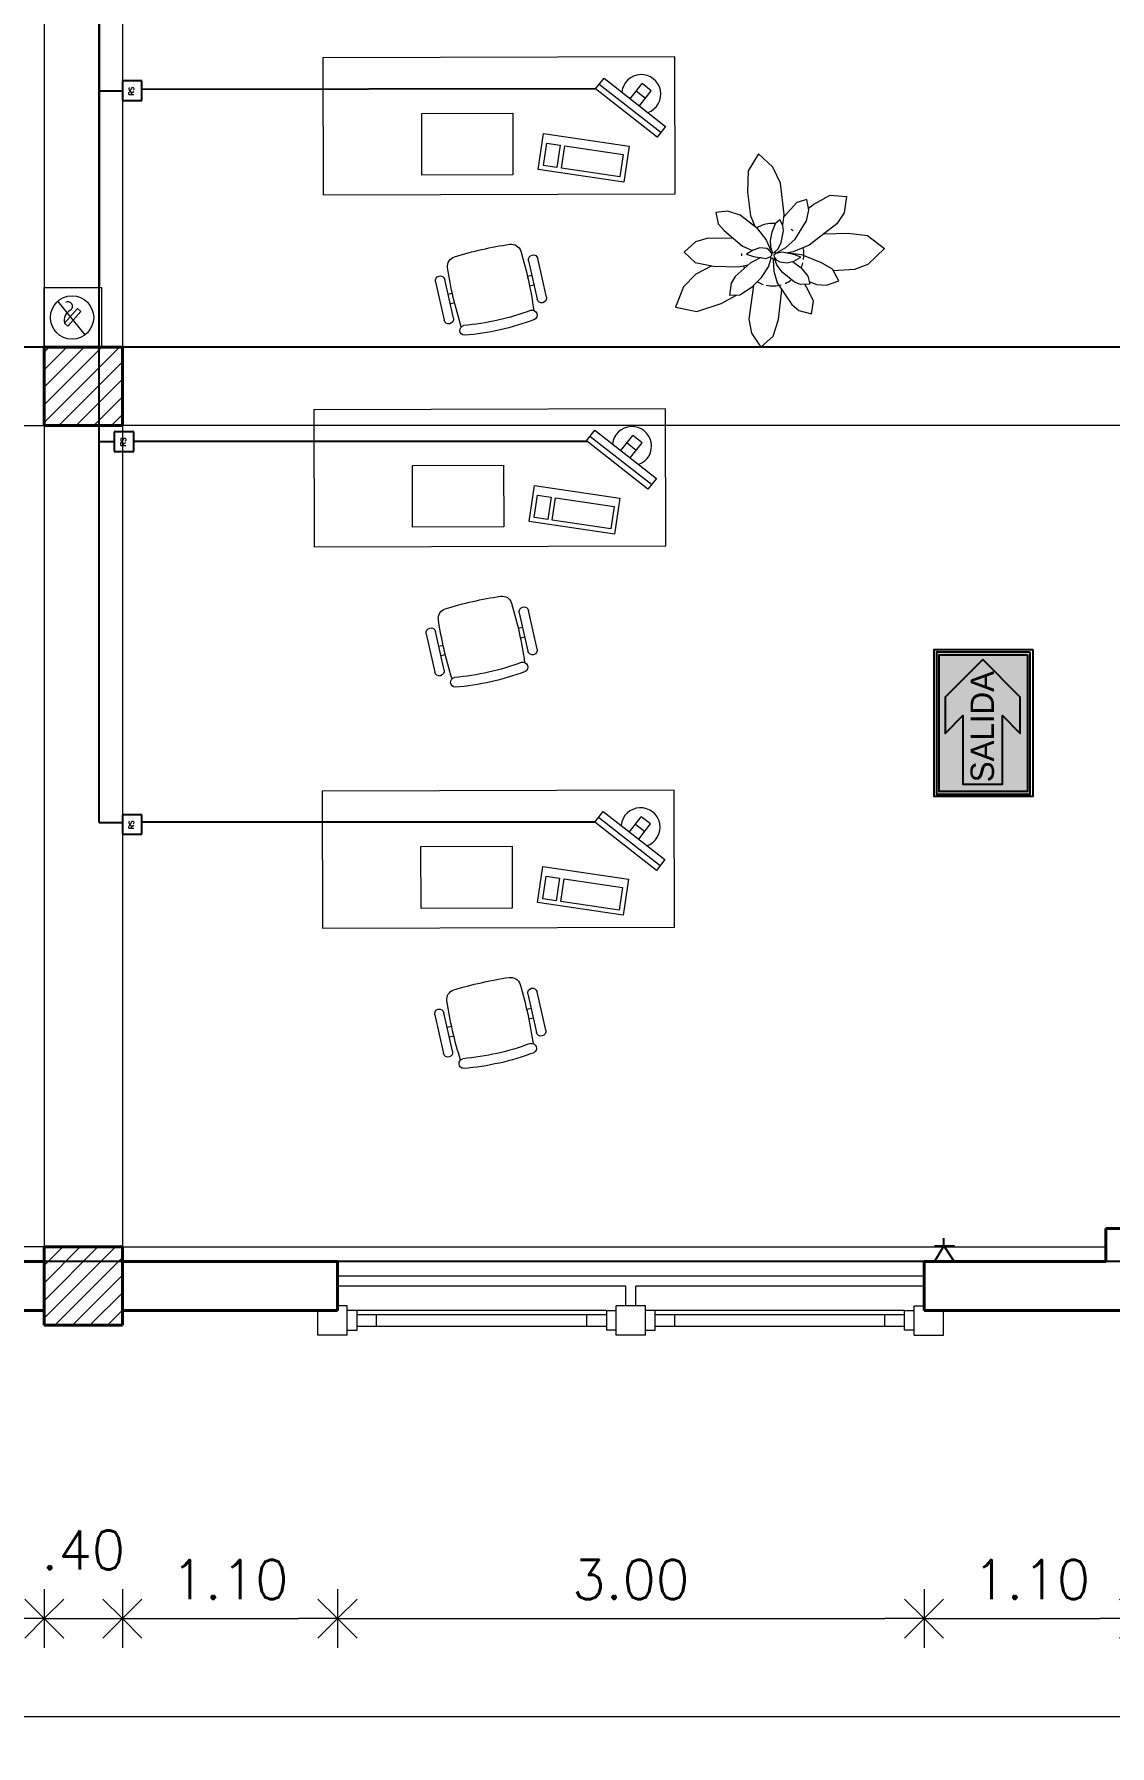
# Model space of a CAD drawing. Extents: x 1009 to 1343, y -172900 to 201.
# Drawn here: x 1122.56 to 1128.06, y 123.59 to 132.34 of the extents above; entities that cross this region are included whole.
import ezdxf

# ---------------------------------------------------------------- set-up
doc = ezdxf.new("R2010")
doc.units = 0
doc.header["$LTSCALE"] = 0.5
doc.linetypes.add('TRAZOS2', pattern=[0.375, 0.25, -0.125])
doc.layers.get('0').update_dxf_attribs({"linetype": 'CONTINUOUS'})
doc.layers.get('Defpoints').update_dxf_attribs({"linetype": 'CONTINUOUS'})
for name, color, linetype, lineweight in [('Acotaciones', 9, 'CONTINUOUS', 9), ('Carpintería', 55, 'CONTINUOUS', 20), ('Detalles .05', 243, 'CONTINUOUS', 5), ('Detalles 01', 8, 'CONTINUOUS', 9), ('Equipamiento movil', 33, 'CONTINUOUS', 9), ('Muros corte', 7, 'CONTINUOUS', 40), ('Sist. contra incendio', 1, 'CONTINUOUS', 18), ('Tratamiento pisos', 251, 'CONTINUOUS', 9)]:
    doc.layers.add(name, color=color, linetype=linetype, lineweight=lineweight)
for name, color, linetype in [('BRIGADAS', 8, 'TRAZOS2'), ('Cableado', 100, 'CONTINUOUS'), ('Electricidad', 50, 'CONTINUOUS'), ('MARCO_FONDO_NEGRO', 7, 'CONTINUOUS'), ('SEÑAL_FONDO_FIGURAS', 254, 'CONTINUOUS'), ('SEÑAL_FONDO_NEGRO', 7, 'CONTINUOUS'), ('SEÑAL_FONDO_VERDE', 86, 'CONTINUOUS')]:
    doc.layers.add(name, color=color, linetype=linetype)
doc.styles.add('franklin gothic medium', font='framd.ttf')
doc.styles.add('Texto 2 mm', font='simplex.shx', dxfattribs={"height": 0.2})
doc.styles.add('Texto 5 mm', font='simplex.shx', dxfattribs={"height": 0.5})
doc.dimstyles.new('Primera línea', dxfattribs={"dimscale": 0, "dimtxt": 0.2, "dimasz": 0.2, "dimexe": 0.15, "dimexo": 0, "dimgap": 0.1, "dimtad": 1, "dimzin": 4, "dimdsep": 46, "dimtxsty": 'Texto 2 mm', "dimblk": 'OPEN90', "dimcen": 2.5, "dimclrd": 256, "dimclre": 256, "dimclrt": 256, "dimadec": 0, "dimazin": 0, "dimtfac": 1, "dimtmove": 2, "dimatfit": 3, "dimldrblk": 'OPEN90', "dimfxl": 1, "dimtolj": 1, "dimtzin": 0, "dimlwd": -1, "dimlwe": -1, "dimarcsym": 0})
doc.dimstyles.new('Segunda línea', dxfattribs={"dimscale": 0, "dimtxt": 0.2, "dimasz": 0.2, "dimexe": 0.15, "dimexo": 0.5, "dimgap": 0.1, "dimtad": 1, "dimzin": 4, "dimdsep": 46, "dimtxsty": 'Texto 2 mm', "dimblk": 'OPEN90', "dimcen": 2.5, "dimclrd": 256, "dimclre": 256, "dimclrt": 256, "dimadec": 0, "dimazin": 0, "dimtfac": 1, "dimtmove": 2, "dimatfit": 3, "dimldrblk": 'OPEN90', "dimfxl": 1, "dimtolj": 1, "dimtzin": 0, "dimlwd": -1, "dimlwe": -1, "dimarcsym": 0})
pattern_1 = [(45, (7.367904, 13.52993), (-0.0449012806, 0.0449012806), [])]

# ---------------------------------------------------------------- blocks, each defined once
blk = doc.blocks.new('_Open90')
at = {"color": 0, "linetype": 'ByBlock', "lineweight": -2}
for p, q in [((-0.5, 0.5), (0, 0)), ((0, 0), (-1, 0)), ((0, 0), (-0.5, -0.5))]:
    blk.add_line(p, q, dxfattribs=at)
blk = doc.blocks.new('*D192')
at = {"layer": 'Acotaciones', "transparency": 16777216}
for p, q in [((1121.5635, 124.385), (1121.5635, 124.085)), ((1122.6135, 124.385), (1122.6135, 124.085)), ((1121.7635, 124.235), (1122.4135, 124.235))]:
    blk.add_line(p, q, dxfattribs=at)
at = {"layer": 'Defpoints', "color": 0, "transparency": 16777216}
for p in [(1121.5635, 124.385), (1122.6135, 124.385), (1122.6135, 124.235)]:
    blk.add_point(p, dxfattribs=at)
at = {"layer": 'Acotaciones', "transparency": 16777216, "xscale": 0.2, "yscale": 0.2, "zscale": 0.2, "rotation": 180}
blk.add_blockref('_Open90', (1121.5635, 124.235), dxfattribs=at)
at = {"layer": 'Acotaciones', "transparency": 16777216, "xscale": 0.2, "yscale": 0.2, "zscale": 0.2}
blk.add_blockref('_Open90', (1122.6135, 124.235), dxfattribs=at)
at = {"layer": 'Acotaciones', "transparency": 16777216, "insert": (1122.0885, 124.435), "char_height": 0.2, "attachment_point": 5, "style": 'Texto 2 mm'}
blk.add_mtext('\\A1;1.05', dxfattribs=at)
blk = doc.blocks.new('*D193')
at = {"layer": 'Acotaciones', "transparency": 16777216}
for p, q in [((1123.0135, 124.385), (1123.0135, 124.085)), ((1124.1135, 124.385), (1124.1135, 124.085)), ((1123.2135, 124.235), (1123.9135, 124.235))]:
    blk.add_line(p, q, dxfattribs=at)
at = {"layer": 'Defpoints', "color": 0, "transparency": 16777216}
for p in [(1123.0135, 124.385), (1124.1135, 124.385), (1124.1135, 124.235)]:
    blk.add_point(p, dxfattribs=at)
at = {"layer": 'Acotaciones', "transparency": 16777216, "xscale": 0.2, "yscale": 0.2, "zscale": 0.2, "rotation": 180}
blk.add_blockref('_Open90', (1123.0135, 124.235), dxfattribs=at)
at = {"layer": 'Acotaciones', "transparency": 16777216, "xscale": 0.2, "yscale": 0.2, "zscale": 0.2}
blk.add_blockref('_Open90', (1124.1135, 124.235), dxfattribs=at)
at = {"layer": 'Acotaciones', "transparency": 16777216, "insert": (1123.5635, 124.435), "char_height": 0.2, "attachment_point": 5, "style": 'Texto 2 mm'}
blk.add_mtext('\\A1;1.10', dxfattribs=at)
blk = doc.blocks.new('*D194')
at = {"layer": 'Acotaciones', "transparency": 16777216}
for p, q in [((1124.1135, 124.385), (1124.1135, 124.085)), ((1127.1135, 124.385), (1127.1135, 124.085)), ((1124.3135, 124.235), (1126.9135, 124.235))]:
    blk.add_line(p, q, dxfattribs=at)
at = {"layer": 'Defpoints', "color": 0, "transparency": 16777216}
for p in [(1124.1135, 124.385), (1127.1135, 124.385), (1127.1135, 124.235)]:
    blk.add_point(p, dxfattribs=at)
at = {"layer": 'Acotaciones', "transparency": 16777216, "xscale": 0.2, "yscale": 0.2, "zscale": 0.2, "rotation": 180}
blk.add_blockref('_Open90', (1124.1135, 124.235), dxfattribs=at)
at = {"layer": 'Acotaciones', "transparency": 16777216, "xscale": 0.2, "yscale": 0.2, "zscale": 0.2}
blk.add_blockref('_Open90', (1127.1135, 124.235), dxfattribs=at)
at = {"layer": 'Acotaciones', "transparency": 16777216, "insert": (1125.6135, 124.435), "char_height": 0.2, "attachment_point": 5, "style": 'Texto 2 mm'}
blk.add_mtext('\\A1;3.00', dxfattribs=at)
blk = doc.blocks.new('*D195')
at = {"layer": 'Acotaciones', "transparency": 16777216}
for p, q in [((1127.1135, 124.385), (1127.1135, 124.085)), ((1128.2135, 124.385), (1128.2135, 124.085)), ((1127.3135, 124.235), (1128.0135, 124.235))]:
    blk.add_line(p, q, dxfattribs=at)
at = {"layer": 'Defpoints', "color": 0, "transparency": 16777216}
for p in [(1127.1135, 124.385), (1128.2135, 124.385), (1128.2135, 124.235)]:
    blk.add_point(p, dxfattribs=at)
at = {"layer": 'Acotaciones', "transparency": 16777216, "xscale": 0.2, "yscale": 0.2, "zscale": 0.2, "rotation": 180}
blk.add_blockref('_Open90', (1127.1135, 124.235), dxfattribs=at)
at = {"layer": 'Acotaciones', "transparency": 16777216, "xscale": 0.2, "yscale": 0.2, "zscale": 0.2}
blk.add_blockref('_Open90', (1128.2135, 124.235), dxfattribs=at)
at = {"layer": 'Acotaciones', "transparency": 16777216, "insert": (1127.6635, 124.435), "char_height": 0.2, "attachment_point": 5, "style": 'Texto 2 mm'}
blk.add_mtext('\\A1;1.10', dxfattribs=at)
blk = doc.blocks.new('*D199')
at = {"layer": 'Acotaciones', "transparency": 16777216}
for p, q in [((1098.2135, 123.885), (1098.2135, 123.585)), ((1134.2135, 123.885), (1134.2135, 123.585)), ((1098.4135, 123.735), (1134.0135, 123.735))]:
    blk.add_line(p, q, dxfattribs=at)
at = {"layer": 'Defpoints', "color": 0, "transparency": 16777216}
for p in [(1098.2135, 124.385), (1134.2135, 124.385), (1134.2135, 123.735)]:
    blk.add_point(p, dxfattribs=at)
at = {"layer": 'Acotaciones', "transparency": 16777216, "xscale": 0.2, "yscale": 0.2, "zscale": 0.2, "rotation": 180}
blk.add_blockref('_Open90', (1098.2135, 123.735), dxfattribs=at)
at = {"layer": 'Acotaciones', "transparency": 16777216, "xscale": 0.2, "yscale": 0.2, "zscale": 0.2}
blk.add_blockref('_Open90', (1134.2135, 123.735), dxfattribs=at)
at = {"layer": 'Acotaciones', "transparency": 16777216, "insert": (1116.2135, 123.935), "char_height": 0.2, "attachment_point": 5, "style": 'Texto 2 mm'}
blk.add_mtext('\\A1;36.00', dxfattribs=at)
blk = doc.blocks.new('RECTANG')
for p, q in [((1, 1), (0, 1)), ((0, 1), (0, 0)), ((1, 0), (1, 1)), ((0, 0), (1, 0))]:
    blk.add_line(p, q)
blk = doc.blocks.new('KEYBOARD', base_point=(60, 294))
for p, xscale, yscale, zscale in [((60, 294), 19, 8, 19), ((61, 295), 13, 5, 13), ((75, 295), 3, 5, 3)]:
    blk.add_blockref('RECTANG', p, dxfattribs=dict(xscale=xscale, yscale=yscale, zscale=zscale))
blk = doc.blocks.new('Silla 1')
at = {"layer": 'Equipamiento movil'}
for p, q in [((-0.1131, 0.2664), (0.0295, 0.409)), ((0.0638, 0.3747), (-0.0788, 0.2321)), ((-0.0254, 0.2855), (-0.0091, 0.2693)), ((0.0104, 0.3213), (0.0268, 0.3048)), ((0.2321, -0.0788), (0.3747, 0.0638)), ((0.409, 0.0295), (0.2664, -0.1131)), ((0.3048, 0.0268), (0.3213, 0.0104)), ((0.2693, -0.0091), (0.2855, -0.0254))]:
    blk.add_line(p, q, dxfattribs=at)
for centre, radius, start, end in [((1.4058, -1.1273), 1.9881, 130.22446, 139.18175), ((0.0467, 0.3919), 0.0242, 315, 135), ((0.1468, 0.3964), 0.0255, 61.36309, 224.37493), ((-0.654, -0.654), 1.2956, 37.15841, 52.84159), ((-0.6508, -0.6508), 1.3416, 37.13099, 52.86901), ((-0.0959, 0.2492), 0.0242, 135, 315), ((-0.0605, 0.1393), 0.0505, 139.18175, 220.81825), ((1.4058, 1.4058), 1.9881, 220.81825, 229.18175), ((-1.1273, 1.4058), 1.9881, 310.81825, 319.77554), ((0.3964, 0.1468), 0.0255, 225.62507, 28.63691), ((0.3919, 0.0467), 0.0242, 315, 135), ((0.2492, -0.0959), 0.0242, 135, 315), ((0.1393, -0.0605), 0.0505, 229.18175, 310.81825)]:
    blk.add_arc(centre, radius, start, end, dxfattribs=at)
blk = doc.blocks.new('Plant1')
for p, q in [((5.75, 15.65), (2.94, 14.02)), ((6.8, 12.64), (5.75, 15.65)), ((2.94, 14.02), (1.24, 11.02)), ((6.67, 9.74), (6.8, 12.64)), ((-4.94, 10.5), (-5.47, 8.7)), ((-5.47, 8.7), (-5.1, 7.19)), ((-3.11, 9.8), (-4.94, 10.5)), ((-1.65, 8.27), (-3.11, 9.8)), ((1.24, 11.02), (-0.18, 7.33)), ((4.8, 4.93), (6.67, 9.74)), ((-10.15, 7.82), (-12.56, 7.25)), ((-12.56, 7.25), (-11.81, 4.91)), ((-8.01, 7.41), (-10.15, 7.82)), ((-4.41, 5.37), (-8.01, 7.41)), ((-5.1, 7.19), (-3.73, 3.58)), ((-0.15, 4.91), (-1.65, 8.27)), ((-0.18, 7.33), (-0.36, 5.38)), ((7.53, 5.66), (4.58, 4.62)), ((9.19, 5.31), (7.53, 5.66)), ((-12.63, 3.17), (-15.39, 2.27)), ((-9.66, 3.14), (-12.63, 3.17)), ((-11.81, 4.91), (-9.42, 2.94)), ((-9.42, 2.94), (-5.88, 0.9)), ((-3.73, 3.58), (-2.59, 2.19)), ((0.25, 2.69), (-0.15, 4.91)), ((1.6, 3.31), (0.73, 2.26)), ((2.74, 4.3), (1.6, 3.31)), ((3.75, 4.5), (2.74, 4.3)), ((3.4, 2.61), (3.75, 3.44)), ((3.75, 3.45), (4.8, 4.93)), ((3.75, 3.44), (3.75, 4.5)), ((7.5, 2.24), (8.7, 3.64)), ((8.7, 3.64), (9.19, 5.31)), ((8.78, 3.92), (9.84, 4.12)), ((9.84, 4.12), (12.89, 4.12)), ((12.89, 4.12), (15.19, 2.69)), ((-15.39, 2.27), (-18.09, -0.04)), ((-3.93, 0.56), (-7.13, -0.21)), ((-5.88, 0.9), (-4.34, 0.46)), ((-2.06, 0.5), (-3.93, 0.56)), ((-2.48, 2.2), (-3.75, 2.12)), ((-3.75, 2.12), (-2.91, 1.21)), ((-2.91, 1.21), (-1.29, 0)), ((-1.34, 2), (-2.48, 2.2)), ((-1.9, 0.46), (-2.06, 0.5)), ((-0.39, 1.34), (-1.34, 2)), ((-0.56, -0.12), (-0.19, 0)), ((-0.12, 0.81), (-0.39, 1.34)), ((-0.19, 0), (-0.12, 0.06)), ((-0.06, 0.25), (-0.12, 0.81)), ((-0.12, 0.06), (-0.06, 0.25)), ((-0.11, 0.67), (0.06, 0.81)), ((0.06, 0.81), (0.25, 2.69)), ((0.31, 1.31), (0.12, 0.38)), ((0.12, 0.38), (0.19, 0.25)), ((0.19, 0.25), (0.38, 0.19)), ((0.73, 2.26), (0.31, 1.31)), ((0.38, 0.19), (1.25, 0.44)), ((0.47, 0.22), (0.69, 0)), ((0.69, 0), (2.44, 0)), ((1.25, 0.44), (2.18, 1.1)), ((2.18, 1.1), (3.4, 2.61)), ((2.44, 0), (4.43, 0.51)), ((4.43, 0.51), (7.5, 2.24)), ((13.53, 0.5), (11.66, -0.54)), ((15.19, 2.69), (13.53, 0.5)), ((-18.09, -0.04), (-15.37, -2.32)), ((-15.37, -2.32), (-11.22, -3.04)), ((-8.2, -0.91), (-9.38, -2.5)), ((-9.38, -2.5), (-7.87, -3.25)), ((-7.13, -0.21), (-8.2, -0.91)), ((-5.44, -3.05), (-3.38, -2.45)), ((-3.38, -2.45), (-1.56, -1.44)), ((-1.56, -1.44), (-0.5, -0.38)), ((-1.12, -2.44), (-1.55, -4.42)), ((-1.29, 0), (-0.56, -0.12)), ((-0.38, -0.81), (-1.12, -2.44)), ((-0.31, -0.5), (-0.59, -0.46)), ((-0.5, -0.38), (-0.5, -0.12)), ((0.06, -0.62), (-0.38, -0.81)), ((-0.26, -0.76), (-0.31, -0.5)), ((-0.19, -1.81), (-0.07, -0.68)), ((0.01, -3.25), (-0.19, -1.81)), ((0.12, -0.12), (0, -0.44)), ((0, -0.44), (0.12, -1)), ((0.56, -0.06), (0.12, -0.12)), ((0.12, -1), (0.45, -1.59)), ((0.45, -1.59), (1.43, -2.3)), ((1.53, -0.38), (0.56, -0.06)), ((1.43, -2.3), (2.56, -2.56)), ((3.06, -1.61), (1.53, -0.38)), ((3.19, -1.19), (2.01, -0.77)), ((2.38, -1), (2.23, -0.95)), ((2.32, -2.51), (3.05, -4.05)), ((4.2, -2.28), (2.38, -1)), ((2.56, -2.56), (3.88, -2.56)), ((3.88, -2.56), (3.06, -1.61)), ((6, -1.48), (3.19, -1.19)), ((6.42, -4.94), (4.2, -2.28)), ((11.66, -0.54), (6, -1.48)), ((9.02, -0.98), (12.56, -2.76)), ((12.56, -2.76), (15.17, -4.6)), ((-11.22, -3.04), (-8.38, -3)), ((-5.18, -2.97), (-8.45, -7.47)), ((-7.87, -3.25), (-5.44, -3.05)), ((-1.55, -4.42), (-1.12, -8.67)), ((1.03, -5.66), (0.01, -3.25)), ((3.05, -4.05), (3.43, -5.82)), ((7.5, -6.71), (6.42, -4.94)), ((15.17, -4.6), (16.61, -7.77)), ((-8.45, -7.47), (-9.18, -9.67)), ((-4.21, -9.77), (-1.41, -5.8)), ((1.72, -6.45), (1.03, -5.66)), ((3.06, -7.12), (1.72, -6.45)), ((2.25, -9.87), (2.39, -7.87)), ((2.39, -7.87), (2.32, -6.75)), ((3.43, -5.82), (3.06, -7.12)), ((3.19, -6.68), (4.04, -7.69)), ((4.04, -7.69), (5.41, -8.56)), ((7.5, -8.88), (7.5, -6.71)), ((7.5, -6.98), (10.72, -8.45)), ((13.06, -8.78), (16.61, -7.77)), ((-9.18, -9.67), (-8.88, -12.44)), ((-6.25, -11.82), (-4.21, -9.77)), ((-1.12, -8.67), (-0.57, -10.07)), ((-0.57, -10.07), (1, -11.56)), ((1, -11.56), (2.25, -9.87)), ((5.41, -8.56), (7.5, -8.88)), ((10.72, -8.45), (13.06, -8.78)), ((-8.88, -12.44), (-6.25, -11.82))]:
    blk.add_line(p, q)
for start, end in [(57.1582, 93.2041), (172.4345, 176.9296), (149.2581, 153.7532), (21.2653, 25.7604), (212.1423, 223.5771), (323.0282, 344.4965), (229.8179, 257.6637), (265.2848, 278.7499), (306.6551, 316.418)]:
    blk.add_arc((0, 0), 5.12, start, end)
blk = doc.blocks.new('A$C4F586106')
at = {"layer": 'SEÑAL_FONDO_FIGURAS'}
h = blk.add_hatch(color=256, dxfattribs=at)
h.paths.add_polyline_path([(1.092, 0.238), (0.029, 0.238), (0.029, 1.85), (1.092, 1.85)])
h.paths.add_polyline_path([(1.063, 1.821), (0.058, 1.821), (0.058, 0.267), (1.063, 0.267)], flags=16)
h.paths.add_polyline_path([(0.807, 1.55), (0.807, 0.438), (0.287, 0.438), (0.287, 1.55)], flags=8)
blk.add_hatch(color=256, dxfattribs=at).paths.add_polyline_path([(0.553, 1.768), (0.126, 1.339), (0.126, 0.925), (0.327, 1.132), (0.327, 0.349), (0.553, 0.349), (0.778, 0.349), (0.778, 1.132), (0.979, 0.925), (0.979, 1.339)])
at = {"layer": 'SEÑAL_FONDO_VERDE'}
h = blk.add_hatch(color=256, dxfattribs=at)
h.paths.add_polyline_path([(0.058, 0.267), (0.058, 1.821), (1.063, 1.821), (1.063, 0.267)])
h.paths.add_polyline_path([(0.327, 0.349), (0.553, 0.349), (0.778, 0.349), (0.778, 1.132), (0.979, 0.925), (0.979, 1.339), (0.553, 1.768), (0.126, 1.339), (0.126, 0.925), (0.327, 1.132)], flags=16)
at = {"layer": 'MARCO_FONDO_NEGRO'}
blk.add_lwpolyline([(1.121, 1.879), (1.121, 0.209), (0, 0.209), (0, 1.879)], close=True, dxfattribs=at)
at = {"layer": 'SEÑAL_FONDO_FIGURAS'}
blk.add_lwpolyline([(1.092, 1.85), (0.029, 1.85), (0.029, 0.238), (1.092, 0.238)], close=True, dxfattribs=at)
at = {"layer": 'SEÑAL_FONDO_NEGRO'}
blk.add_lwpolyline([(1.063, 1.821), (1.063, 0.267), (0.058, 0.267), (0.058, 1.821)], close=True, dxfattribs=at)
at = {"layer": 'SEÑAL_FONDO_VERDE'}
for points in [[(1.063, 1.821), (1.063, 0.267), (0.058, 0.267), (0.058, 1.821)], [(0.553, 0.349), (0.778, 0.349), (0.778, 1.132), (0.979, 0.925), (0.979, 1.339), (0.553, 1.768), (0.126, 1.339), (0.126, 0.925), (0.327, 1.132), (0.327, 0.349)], [(0.553, 0.349), (0.778, 0.349), (0.778, 1.132), (0.979, 0.925), (0.979, 1.339), (0.553, 1.768), (0.126, 1.339), (0.126, 0.925), (0.327, 1.132), (0.327, 0.349)]]:
    blk.add_lwpolyline(points, close=True, dxfattribs=at)
at = {"layer": 'SEÑAL_FONDO_VERDE', "style": 'franklin gothic medium'}
blk.add_text('SALIDA', height=0.2658, rotation=90, dxfattribs=at).set_placement((0.681, 0.372))

msp = doc.modelspace()

# ---------------------------------------------------------------- hatches: boundary and pattern name
at = {"layer": 'Detalles 01'}
h = msp.add_hatch(dxfattribs=at)
h.set_pattern_fill('ANSI31', color=256, scale=0.02, style=0)
h.set_pattern_definition(pattern_1)
h.paths.add_polyline_path([(1122.6135, 130.735), (1122.6135, 130.335), (1123.0135, 130.335), (1123.0135, 130.735)])
h = msp.add_hatch(dxfattribs=at)
h.set_pattern_fill('ANSI31', color=256, scale=0.02, style=0)
h.set_pattern_definition(pattern_1)
h.paths.add_polyline_path([(1123.0135, 125.735), (1123.0135, 126.135), (1122.6135, 126.135), (1122.6135, 125.735)])

# ---------------------------------------------------------------- linework, layer by layer
at = {"layer": 'Acotaciones'}
for p, q in [((1122.6135, 124.235), (1122.7135, 124.335)), ((1123.0135, 124.235), (1122.9135, 124.335)), ((1122.6135, 124.235), (1123.0135, 124.235)), ((1122.7135, 124.135), (1122.6135, 124.235)), ((1122.9135, 124.135), (1123.0135, 124.235))]:
    msp.add_line(p, q, dxfattribs=at)
at = {"layer": 'Cableado'}
for p, q in [((1122.8944, 141.2966), (1122.8944, 131.0477)), ((1122.8944, 128.3044), (1122.8944, 136.735)), ((1122.8944, 132.0464), (1123.0135, 132.0464)), ((1123.1135, 132.0961), (1123.0135, 132.0961)), ((1123.0135, 132.0961), (1123.0135, 131.9961)), ((1123.1135, 131.9961), (1123.1135, 132.0961)), ((1125.4335, 132.0551), (1123.1135, 132.0527)), ((1123.0135, 131.9961), (1123.1135, 131.9961)), ((1123.0717, 130.3023), (1122.9717, 130.3023)), ((1122.9717, 130.3023), (1122.9717, 130.2023)), ((1123.0717, 130.2023), (1123.0717, 130.3023)), ((1122.8944, 130.2524), (1122.9717, 130.2524)), ((1122.9717, 130.2023), (1123.0717, 130.2023)), ((1125.3879, 130.2524), (1123.0717, 130.2524)), ((1122.8944, 128.3044), (1123.0135, 128.3044)), ((1123.1135, 128.3451), (1123.0135, 128.3451)), ((1123.0135, 128.3451), (1123.0135, 128.2451)), ((1123.1135, 128.2451), (1123.1135, 128.3451)), ((1125.4298, 128.3068), (1123.1135, 128.3068)), ((1123.0135, 128.2451), (1123.1135, 128.2451)), ((1122.6135, 127.6672), (1122.6135, 127.6672))]:
    msp.add_line(p, q, dxfattribs=at)
at = {"layer": 'Carpintería'}
for p, q in [((1124.1635, 125.835), (1124.1135, 125.835)), ((1124.1635, 125.685), (1124.1635, 125.835)), ((1125.6885, 125.835), (1125.5385, 125.835)), ((1125.5385, 125.685), (1125.5385, 125.835)), ((1125.6885, 125.685), (1125.6885, 125.835)), ((1127.0635, 125.685), (1127.0635, 125.835)), ((1127.0635, 125.835), (1127.1135, 125.835)), ((1124.0135, 125.685), (1124.0135, 125.81)), ((1124.2135, 125.81), (1124.1635, 125.81)), ((1124.2135, 125.71), (1124.2135, 125.81)), ((1124.2135, 125.79), (1125.4885, 125.79)), ((1124.3135, 125.73), (1124.3135, 125.79)), ((1125.3885, 125.73), (1125.3885, 125.79)), ((1125.4885, 125.81), (1125.4885, 125.71)), ((1125.4885, 125.81), (1125.5385, 125.81)), ((1125.7385, 125.81), (1125.6885, 125.81)), ((1125.7385, 125.71), (1125.7385, 125.81)), ((1125.7385, 125.79), (1127.0135, 125.79)), ((1125.8385, 125.73), (1125.8385, 125.79)), ((1126.9135, 125.73), (1126.9135, 125.79)), ((1127.0135, 125.71), (1127.0135, 125.81)), ((1127.0135, 125.81), (1127.0635, 125.81)), ((1127.2135, 125.685), (1127.2135, 125.81)), ((1124.1635, 125.685), (1124.0135, 125.685)), ((1124.1635, 125.71), (1124.2135, 125.71)), ((1124.2135, 125.73), (1125.4885, 125.73)), ((1125.5385, 125.71), (1125.4885, 125.71)), ((1125.6885, 125.685), (1125.5385, 125.685)), ((1125.6885, 125.71), (1125.7385, 125.71)), ((1125.7385, 125.73), (1127.0135, 125.73)), ((1127.0635, 125.71), (1127.0135, 125.71)), ((1127.0635, 125.685), (1127.2135, 125.685))]:
    msp.add_line(p, q, dxfattribs=at)
at = {"layer": 'Detalles 01'}
for p, q in [((1127.1135, 125.985), (1124.1135, 125.985)), ((1125.5885, 125.935), (1124.1135, 125.935)), ((1125.5885, 125.835), (1125.5885, 125.935)), ((1127.1135, 125.935), (1125.6385, 125.935)), ((1125.6385, 125.835), (1125.6385, 125.935)), ((1125.4885, 125.81), (1124.2135, 125.81)), ((1127.0135, 125.81), (1125.7385, 125.81))]:
    msp.add_line(p, q, dxfattribs=at)
at = {"layer": 'Electricidad'}
for p, q in [((1128.2135, 130.735), (1120.1385, 130.735)), ((1127.2152, 126.1408), (1127.2152, 126.1809)), ((1123.0135, 126.135), (1123.0135, 126.06)), ((1127.1671, 126.1408), (1127.2684, 126.1408)), ((1127.2152, 126.1408), (1127.1671, 126.06)), ((1127.2152, 126.1408), (1127.2676, 126.06)), ((1125.8727, 126.06), (1120.1135, 126.06)), ((1127.1671, 126.06), (1125.8727, 126.06)), ((1129.4983, 126.06), (1127.2676, 126.06))]:
    msp.add_line(p, q, dxfattribs=at)
msp.add_lwpolyline([(1127.2676, 126.06), (1127.1671, 126.06)], dxfattribs=at)
at = {"layer": 'Equipamiento movil'}
for p, q in [((1125.8388, 132.2188), (1124.0388, 132.2137)), ((1124.0388, 132.2137), (1124.0407, 131.5138)), ((1125.8407, 131.5188), (1125.8388, 132.2188)), ((1125.4335, 132.0551), (1125.4766, 132.1103)), ((1125.7485, 131.8087), (1125.4335, 132.0551)), ((1125.767, 131.8323), (1125.452, 132.0788)), ((1125.4766, 132.1103), (1125.7917, 131.8638)), ((1125.6105, 132.0055), (1125.671, 132.0829)), ((1125.6413, 132.0449), (1125.6886, 132.008)), ((1125.6578, 131.9686), (1125.7183, 132.0459)), ((1125.7183, 132.0459), (1125.671, 132.0829)), ((1124.5441, 131.9305), (1125.01, 131.9318)), ((1124.545, 131.6142), (1124.5441, 131.9305)), ((1125.01, 131.9318), (1125.0108, 131.6155)), ((1125.7917, 131.8638), (1125.7485, 131.8087)), ((1125.0108, 131.6155), (1124.545, 131.6142)), ((1124.0407, 131.5138), (1125.8407, 131.5188)), ((1125.7916, 130.4193), (1123.9916, 130.4143)), ((1123.9916, 130.4143), (1123.9936, 129.7143)), ((1125.7935, 129.7193), (1125.7916, 130.4193)), ((1125.3863, 130.2557), (1125.4294, 130.3108)), ((1125.4294, 130.3108), (1125.7445, 130.0644)), ((1125.7013, 130.0092), (1125.3863, 130.2557)), ((1125.7198, 130.0329), (1125.4048, 130.2793)), ((1125.5633, 130.2061), (1125.6238, 130.2834)), ((1125.5941, 130.2455), (1125.6414, 130.2085)), ((1125.6106, 130.1691), (1125.6711, 130.2465)), ((1125.6711, 130.2465), (1125.6238, 130.2834)), ((1124.4969, 130.131), (1124.9628, 130.1323)), ((1124.4978, 129.8147), (1124.4969, 130.131)), ((1124.9628, 130.1323), (1124.9636, 129.816)), ((1125.7445, 130.0644), (1125.7013, 130.0092)), ((1124.9636, 129.816), (1124.4978, 129.8147)), ((1123.9936, 129.7143), (1125.7935, 129.7193)), ((1125.8351, 128.4704), (1124.0351, 128.4654)), ((1124.0351, 128.4654), (1124.037, 127.7654)), ((1125.837, 127.7704), (1125.8351, 128.4704)), ((1125.4298, 128.3068), (1125.4729, 128.362)), ((1125.7448, 128.0604), (1125.4298, 128.3068)), ((1125.7633, 128.084), (1125.4483, 128.3304)), ((1125.4729, 128.362), (1125.788, 128.1155)), ((1125.6068, 128.2572), (1125.6673, 128.3345)), ((1125.6376, 128.2966), (1125.6849, 128.2596)), ((1125.6541, 128.2202), (1125.7146, 128.2976)), ((1125.7146, 128.2976), (1125.6673, 128.3345)), ((1124.5404, 128.1822), (1125.0063, 128.1835)), ((1124.5413, 127.8659), (1124.5404, 128.1822)), ((1125.0063, 128.1835), (1125.0071, 127.8672)), ((1125.788, 128.1155), (1125.7448, 128.0604)), ((1125.0071, 127.8672), (1124.5413, 127.8659)), ((1124.037, 127.7654), (1125.837, 127.7704))]:
    msp.add_line(p, q, dxfattribs=at)
for centre in [(1125.6669, 132.0289), (1125.6197, 130.2295), (1125.6632, 128.2806)]:
    msp.add_arc(centre, 0.1, 289.85113, 174.07908, dxfattribs=at)
at = {"layer": 'Muros corte'}
for p, q in [((1123.0135, 130.735), (1122.6135, 130.735)), ((1122.6135, 130.335), (1122.6135, 130.735)), ((1123.0135, 130.335), (1123.0135, 130.735)), ((1123.0135, 130.335), (1122.6135, 130.335)), ((1128.7835, 126.23), (1128.0435, 126.23)), ((1128.0435, 126.23), (1128.0435, 126.06)), ((1123.0135, 126.135), (1122.6135, 126.135)), ((1122.6135, 125.735), (1122.6135, 126.135)), ((1123.0135, 126.135), (1123.0135, 125.735)), ((1122.6135, 126.06), (1121.5635, 126.06)), ((1124.1135, 126.06), (1123.0135, 126.06)), ((1124.1135, 125.81), (1124.1135, 126.06)), ((1128.0435, 126.06), (1127.1135, 126.06)), ((1127.1135, 125.81), (1127.1135, 126.06)), ((1122.6135, 125.81), (1121.5635, 125.81)), ((1124.1135, 125.81), (1123.0135, 125.81)), ((1128.2135, 125.81), (1127.1135, 125.81)), ((1123.0135, 125.735), (1122.6135, 125.735))]:
    msp.add_line(p, q, dxfattribs=at)
at = {"layer": 'Sist. contra incendio'}
msp.add_line((1122.6832, 130.968), (1122.8216, 130.7979), dxfattribs=at)
at = {"layer": 'Sist. contra incendio', "color": 0}
for points in [[(1122.6135, 131.0404), (1122.907, 131.0404), (1122.907, 130.735), (1122.6135, 130.735)], [(1122.7348, 130.8422), (1122.7177, 130.8574), (1122.784, 130.9323), (1122.8011, 130.9171)]]:
    msp.add_lwpolyline(points, close=True, dxfattribs=at)
at = {"layer": 'Sist. contra incendio'}
msp.add_circle((1122.7557, 130.887), 0.1108, dxfattribs=at)
at = {"layer": 'Sist. contra incendio', "color": 0}
for centre, radius, start, end in [((1122.7755, 130.8722), 0.0596, 117.39951, 194.42182), ((1122.7352, 130.9447), 0.0234, 303.37827, 123.37827)]:
    msp.add_arc(centre, radius, start, end, dxfattribs=at)
at = {"layer": 'Tratamiento pisos'}
for p, q in [((1122.6135, 136.735), (1122.6135, 130.735)), ((1123.0135, 136.735), (1123.0135, 130.735)), ((1120.1135, 130.735), (1122.6135, 130.735)), ((1128.2135, 130.735), (1123.0135, 130.735)), ((1120.1135, 130.335), (1122.6135, 130.335)), ((1122.6135, 130.335), (1122.6135, 126.135)), ((1123.0135, 130.335), (1123.0135, 126.135)), ((1128.2135, 130.335), (1123.0135, 130.335)), ((1122.6135, 126.135), (1120.1135, 126.135)), ((1123.0135, 126.135), (1128.0435, 126.135))]:
    msp.add_line(p, q, dxfattribs=at)

# ---------------------------------------------------------------- block references
at = {"layer": 'BRIGADAS', "xscale": 0.4499999999998181, "yscale": 0.4499999999998181, "zscale": 0.4499999999998181}
msp.add_blockref('A$C4F586106', (1127.1644, 128.3435), dxfattribs=at)
at = {"layer": 'Detalles .05', "xscale": 0.03120000000000001, "yscale": 0.03120000000000001, "zscale": 0.03120000000000001, "rotation": 28.25339064275953}
msp.add_blockref('Plant1', (1126.3395, 131.2079), dxfattribs=at)
at = {"layer": 'Equipamiento movil', "xscale": -0.02326153846132684, "yscale": 0.02326153846151868, "zscale": 0.02326153846153847, "rotation": 351.581457680191}
for p in [(1125.5777, 131.579), (1125.5306, 129.7795), (1125.574, 127.8307)]:
    msp.add_blockref('KEYBOARD', p, dxfattribs=at)
at = {"layer": 'Equipamiento movil', "xscale": -1, "rotation": 147.7055914529652}
for p in [(1124.8522, 131.2347), (1124.805, 129.4352), (1124.8485, 127.4863)]:
    msp.add_blockref('Silla 1', p, dxfattribs=at)

# ---------------------------------------------------------------- texts
at = {"layer": 'Acotaciones', "insert": (1122.8135, 124.5862), "char_height": 0.2, "attachment_point": 5, "style": 'Texto 2 mm'}
msp.add_mtext('\\A1;.40', dxfattribs=at)
at = {"layer": 'Cableado', "char_height": 0.02526, "attachment_point": 1, "rotation": 90, "style": 'Texto 5 mm'}
for insert in [(1123.0468, 132.0224), (1123.0049, 130.2286), (1123.0468, 128.2714)]:
    msp.add_mtext_dynamic_manual_height_columns('RS', width=19.34546, gutter_width=2.5, heights=[0], dxfattribs=dict(at, insert=insert))

# ---------------------------------------------------------------- dimensions: what is measured, and where the dimension line sits
at = {"layer": 'Acotaciones'}
for base, p1, p2, dimstyle, picture, middle in [((1122.6135, 124.235), (1121.5635, 124.385), (1122.6135, 124.385), 'Primera línea', '*D192', (1122.0885, 124.435)), ((1124.1135, 124.235), (1123.0135, 124.385), (1124.1135, 124.385), 'Primera línea', '*D193', (1123.5635, 124.435)), ((1127.1135, 124.235), (1124.1135, 124.385), (1127.1135, 124.385), 'Primera línea', '*D194', (1125.6135, 124.435)), ((1128.2135, 124.235), (1127.1135, 124.385), (1128.2135, 124.385), 'Primera línea', '*D195', (1127.6635, 124.435)), ((1134.2135, 123.735), (1098.2135, 124.385), (1134.2135, 124.385), 'Segunda línea', '*D199', (1116.2135, 123.935))]:
    dim = msp.add_linear_dim(base=base, p1=p1, p2=p2, dimstyle=dimstyle, override={"dimscale": 1}, dxfattribs=at)
    dim.commit()
    dim.dimension.update_dxf_attribs({"geometry": picture, "text_midpoint": middle})

doc.saveas('drawing.dxf')
